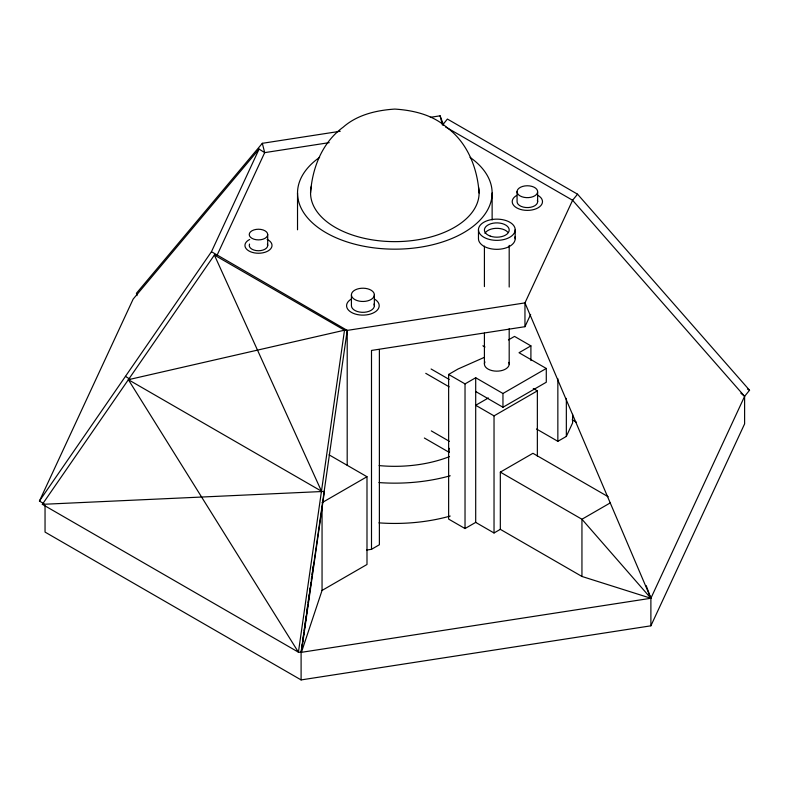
<?xml version="1.0" encoding="UTF-8"?>
<svg xmlns="http://www.w3.org/2000/svg" width="789" height="789" viewBox="0 0 789 789"><rect width="100%" height="100%" fill="white"/><g stroke="black" fill="none" stroke-linecap="round" stroke-linejoin="round"><path stroke-width="1.18" d="M430.35 117.324L440.094 115.815L442.461 125.126L447.402 119.05L577.538 194.183L749.55 390.239L744.609 396.325L744.609 423.871L650.886 625.815L301.102 679.921L301.102 652.375L302.295 643.854M302.631 641.427L303.824 632.906M304.169 630.47L304.682 626.821M305.018 624.385L306.211 615.864M306.556 613.428L307.74 604.907M308.085 602.48L308.598 598.821M308.933 596.395L309.278 593.959M309.613 591.523L310.126 587.874M310.471 585.438L310.807 583.002M311.32 579.353L311.665 576.917M312 574.481L312.345 572.045M312.858 568.396L313.194 565.96M340.246 131.26L262.323 143.312L264.69 152.632L217.064 255.251L214.381 255.044L42.359 504.339L298.42 652.178L301.102 652.375L347.219 330.394L211.462 251.711L259.088 149.091L264.69 152.632L329.22 142.641M310.56 192.989C312.266 167.781 322.287 142.385 343.225 127.137C357.299 114.721 376.54 110.253 394.825 109.079C413.111 110.253 432.352 114.721 446.426 127.137C467.364 142.385 477.384 167.781 479.091 192.989M42.359 504.339L324.437 491.409L301.388 652.404L322.05 590.438L322.05 506.331M44.115 503.954L39.45 501.005L133.173 299.061L259.088 149.091M366.648 550.061L371.501 549.312L371.501 350.434L524.961 326.695L530.652 314.436M536.51 428.999L557.853 441.317L566.344 436.416L572.597 422.934L572.597 414.324M650.886 625.815L650.886 598.269L744.609 396.325L572.597 200.258L445.657 126.98M39.45 501.005L211.462 251.711M577.538 194.183L572.597 200.258L524.961 302.897L524.961 326.695M262.323 143.312L136.408 293.291L137 295.619M646.181 585.606L650.886 598.269L581.947 576.463L500.325 529.34L494.032 532.979L475.698 522.387L465.027 528.551L448.635 519.093L448.635 374.44L458.044 369.005L484.239 357.407M508.402 339.931L514.517 336.4L530.908 345.868L530.908 360.573M448.635 374.44L465.027 383.898L475.698 377.744L502.958 393.484L546.284 368.463L546.284 382.241L502.958 407.252L475.698 391.512M530.908 345.868L519.024 352.722L546.284 368.463M488.371 397.962L475.698 405.28L494.032 415.872L537.358 390.861L537.358 456.19M322.05 502.672L366.993 476.724L366.993 564.49L322.05 590.438M500.325 529.34L500.325 472.128L532.94 453.3L608.201 496.754M371.501 549.312L379.381 544.755L379.381 349.566M610.351 502.849L581.947 519.251L500.325 472.128M128.37 379.696L321.468 491.182L214.381 255.044L344.507 330.197L298.42 652.178L128.37 379.696L344.507 330.197L347.19 330.404L524.961 302.897L650.886 598.269L301.102 652.375M347.19 465.303L347.219 330.394M747.42 389.007L749.55 390.239M482.888 345.779L485.018 347.012M533.285 388.504L537.358 390.861M572.183 419.817L576.443 422.273M431.1 369.005L449.178 379.44M425.764 373.335L449.158 386.847M431.307 430.902L449.385 441.347M424.364 438.023L448.823 452.146M329.062 454.839L366.993 476.724M301.102 679.921L45.042 532.092L45.042 505.739M125.461 376.353L130.116 379.312M740.851 393.208L744.609 396.325M650.886 598.269L581.947 519.251L581.947 576.463M440.094 115.815L443.536 125.037M566.344 398.366L566.344 436.416M557.853 378.71L557.853 441.317M537.634 191.954A10.287 5.937 0 0 1 521.845 196.727A10.287 5.937 0 0 1 522.584 186.441A10.287 5.937 0 0 1 537.634 191.954L537.634 201.885M517.071 191.461L517.071 201.392A10.287 5.937 0 0 0 528.265 207.556A10.287 5.937 0 0 0 537.398 200.337M515.187 229.747A18.354 10.602 0 0 1 487.641 238.929A18.354 10.602 0 0 1 487.641 220.565A18.354 10.602 0 0 1 515.187 229.747L515.187 238.742M509.191 245.389L509.191 287.048M509.191 328.707L509.191 364.242M502.958 393.484L502.958 407.252M494.032 415.872L494.032 532.979M492.129 192.989L492.129 219.983M484.416 246.138L484.416 286.575M484.416 333.136L484.416 363.768M478.469 229.747L478.469 238.742A18.354 10.602 0 0 0 498.431 249.294A18.354 10.602 0 0 0 514.901 236.897M475.698 377.744L475.698 522.387M465.027 383.898L465.027 528.551M374.361 294.839A11.47 6.628 0 0 1 357.151 300.579A11.47 6.628 0 0 1 357.151 289.099A11.47 6.628 0 0 1 374.361 294.839L374.361 305.708M351.421 294.839L351.421 305.708A11.47 6.628 0 0 0 364.39 312.276A11.47 6.628 0 0 0 373.976 303.992M297.522 192.989L297.522 229.796M267.708 234.56A9.231 5.326 0 0 1 253.861 239.175A9.231 5.326 0 0 1 253.861 229.944A9.231 5.326 0 0 1 267.708 234.56L267.708 245.428M450.213 516.055A126.447 73.002 0 0 1 378.937 522.86M470.027 157.346A97.303 56.177 0 0 1 461.348 233.988A97.303 56.177 0 0 1 328.313 233.988A97.303 56.177 0 0 1 319.624 157.346M449.444 456.634A97.303 56.177 0 0 1 379.114 465.589M478.499 187.21A84.265 48.652 0 0 1 393.819 241.631A84.265 48.652 0 0 1 311.418 186.056M450.213 475.777A126.447 73.002 0 0 1 378.937 482.572M508.875 362.388A12.387 7.15 0 0 1 496.389 371.155A12.387 7.15 0 0 1 484.949 361.924M449.345 452.265A4.823 2.781 -60 0 1 449.345 448.33M484.949 233.386A12.387 7.15 0 0 1 495.6 228.346A12.387 7.15 0 0 1 507.741 232.104M267.116 239.402A13.541 7.821 0 0 1 268.388 250.754A13.541 7.821 0 0 1 248.693 250.833A13.541 7.821 0 0 1 249.709 239.471M267.402 244.048A9.231 5.326 0 0 1 258.476 250.754A9.231 5.326 0 0 1 249.561 244.048M374.43 299.051A16.313 9.419 0 0 1 374.43 312.365A16.313 9.419 0 0 1 351.352 312.365A16.313 9.419 0 0 1 351.352 299.051M538.059 195.455A15.149 8.748 0 0 1 538.059 207.823A15.149 8.748 0 0 1 516.647 207.823A15.149 8.748 0 0 1 516.647 195.455M490.255 236.108A12.387 7.15 0 0 0 509.191 230.27A12.387 7.15 0 0 0 490.975 223.721A12.387 7.15 0 0 0 490.255 236.108"/></g></svg>
